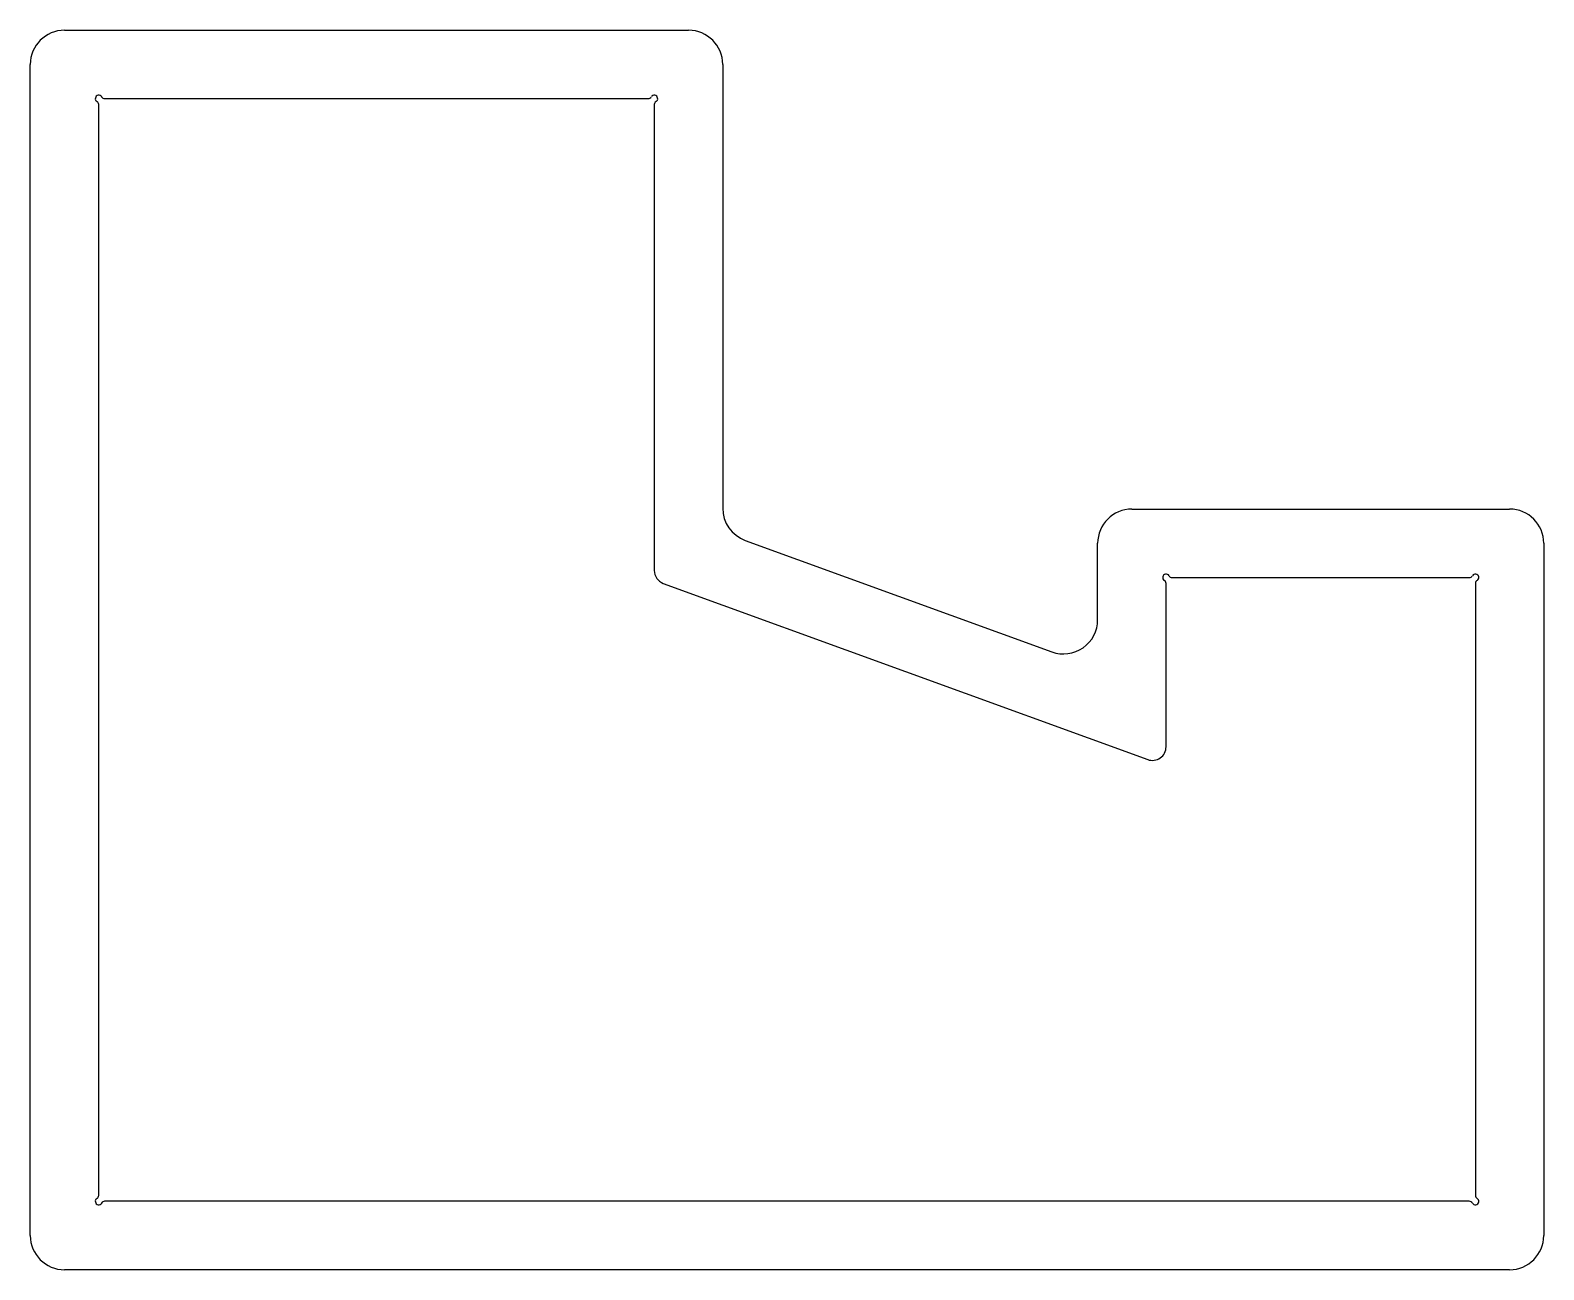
# Model space of a CAD drawing. Header units: millimetres. Extents: x -42 to 68, y -25 to 65.
import ezdxf

# ---------------------------------------------------------------- set-up
doc = ezdxf.new("R2010")
doc.units = ezdxf.units.MM
doc.layers.add('Shape2DView001', color=7, linetype='CONTINUOUS')

msp = doc.modelspace()

# ---------------------------------------------------------------- linework, layer by layer
at = {"layer": 'Shape2DView001'}
for p, q in [((-39.97, 65.39), (5.63, 65.39)), ((-42.47, -22.71), (-42.47, 62.89)), ((8.13, 62.89), (8.13, 30.45)), ((-37.47, -19.78), (-37.47, 59.96)), ((-37.04, 60.39), (2.69, 60.39)), ((3.13, 59.96), (3.13, 25.9)), ((38.03, 30.39), (65.63, 30.39)), ((9.77, 28.1), (32.17, 19.95)), ((35.53, 22.3), (35.53, 27.89)), ((68.13, 27.89), (68.13, -22.71)), ((3.79, 24.96), (39.19, 12.08)), ((40.53, 13.02), (40.53, 24.96)), ((40.96, 25.39), (62.69, 25.39)), ((63.13, 24.96), (63.13, -19.78)), ((62.69, -20.21), (-37.04, -20.21)), ((65.63, -25.21), (-39.97, -25.21))]:
    msp.add_line(p, q, dxfattribs=at)
for centre, radius, start, end in [((-39.97, 62.89), 2.5, 90, 180), ((5.63, 62.89), 2.5, 0, 90), ((-37.47, 60.39), 0.25, 30, -120), ((-37.72, 59.96), 0.25, 0, 60), ((-37.04, 60.64), 0.25, -150, -90), ((2.69, 60.64), 0.25, -90, -30), ((3.13, 60.39), 0.25, -60, 150), ((3.38, 59.96), 0.25, 120, 180), ((10.63, 30.45), 2.5, 180, -110), ((38.03, 27.89), 2.5, 90, 180), ((65.63, 27.89), 2.5, 0, 90), ((4.13, 25.9), 1, 180, -110), ((40.53, 25.39), 0.25, 30, -120), ((40.96, 25.64), 0.25, -150, -90), ((62.69, 25.64), 0.25, -90, -30), ((63.13, 25.39), 0.25, -60, 150), ((40.28, 24.96), 0.25, 0, 60), ((63.38, 24.96), 0.25, 120, 180), ((33.03, 22.3), 2.5, -110, 0), ((39.53, 13.02), 1, -110, 0), ((-37.72, -19.78), 0.25, -60, 0), ((63.38, -19.78), 0.25, 180, -120), ((-37.47, -20.21), 0.25, 120, -30), ((-37.04, -20.46), 0.25, 90, 150), ((62.69, -20.46), 0.25, 30, 90), ((63.13, -20.21), 0.25, -150, 60), ((-39.97, -22.71), 2.5, 180, -90), ((65.63, -22.71), 2.5, -90, 0)]:
    msp.add_arc(centre, radius, start, end, dxfattribs=at)

doc.saveas('drawing.dxf')
